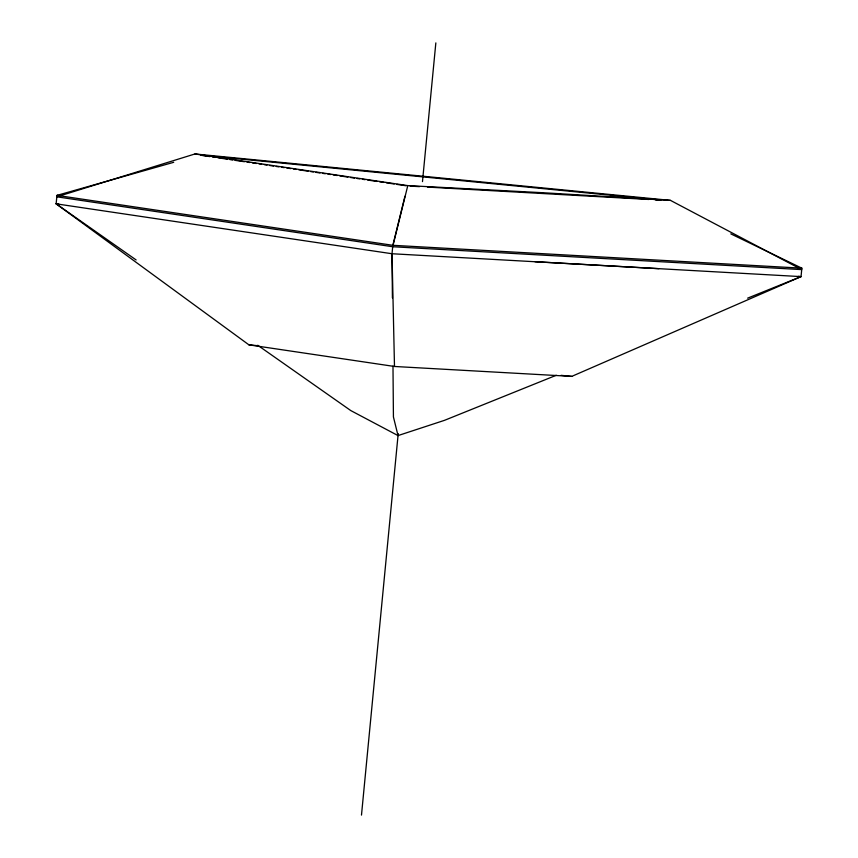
<?xml version="1.0" encoding="UTF-8"?>
<svg xmlns="http://www.w3.org/2000/svg" width="858" height="858" viewBox="0 0 858 858"><rect width="100%" height="100%" fill="white"/><g stroke="black" fill="none" stroke-linecap="round" stroke-linejoin="round"><path stroke-width="1.29" d="M730.791 233.869L801.855 268.179L801.04 276.619L571.76 376.383L394.487 366.473L248.917 344.841L56.145 203.829L56.96 195.388L173.713 162.301M392.406 297.887L392.02 253.743L392.835 245.302L404.944 196.289M361.486 815.1L398.209 433.665M422.479 181.606L435.843 42.9M392.696 246.739L407.786 185.607L542.899 192.718L670.484 200.386L801.715 269.605L392.696 246.739L56.821 196.814L194.938 153.968L670.484 200.386M556.295 375.268L444.476 420.345L398.026 435.585L350.836 410.607L257.722 345.259M747.618 298.155L801.04 276.619L798.38 276.362M410.167 186.122L419.498 186.636M427.499 187.087L648.927 199.474M655.598 199.839L660.939 200.139L200.708 155.169M534.952 261.701L658.955 268.672M136.122 259.942L56.145 203.829L392.02 253.743L801.04 276.619M59.62 195.645L56.96 195.388L392.835 245.302L801.855 268.179L799.195 267.911M56.145 203.829L58.805 204.086M248.917 344.841L258.258 345.753M561.089 375.343L571.76 376.383M194.938 153.968L407.786 185.607M200.697 155.234L209.974 156.617M212.623 157.003L215.272 157.4M217.932 157.797L227.209 159.17M229.858 159.567L232.507 159.963M235.156 160.36L244.444 161.733M247.093 162.13L249.742 162.527M252.391 162.913L256.37 163.513M259.019 163.899L261.679 164.296M264.328 164.693L266.977 165.09M269.627 165.476L273.605 166.066M276.255 166.463L278.904 166.86M281.563 167.256L284.212 167.642M286.862 168.039L290.841 168.629M293.49 169.026L296.139 169.423M298.788 169.809L308.076 171.192M310.725 171.589L313.374 171.975M316.023 172.372L320.002 172.962M322.651 173.359L325.3 173.756M327.96 174.153L330.609 174.539M333.258 174.935L337.237 175.525M339.886 175.922L347.844 177.102M350.493 177.499L354.472 178.089M357.121 178.485L359.77 178.872M362.419 179.268L365.068 179.665M367.728 180.062L377.005 181.435M379.654 181.832L383.633 182.422M386.282 182.818L394.24 183.998M396.889 184.395L406.166 185.768M398.026 435.585L393.425 416.934L392.985 366.098M392.02 253.743L394.487 366.473"/></g></svg>
